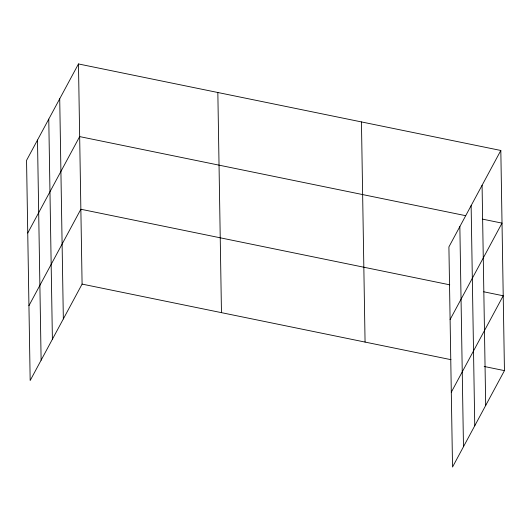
<?xml version="1.0" encoding="UTF-8"?>
<svg xmlns="http://www.w3.org/2000/svg" width="531" height="531" viewBox="0 0 531 531"><rect width="100%" height="100%" fill="white"/><g stroke="black" fill="none" stroke-linecap="round" stroke-linejoin="round"><path stroke-width="0.8" d="M78.469 63.952L26.55 160.375L30.174 380.521L82.093 284.098L78.469 63.952L500.826 150.479L504.45 370.625L452.531 467.048L448.907 246.902L500.826 150.479M27.745 233.023L79.663 136.6L465.554 215.659M28.939 305.67L80.858 209.247L449.737 284.822M450.102 319.549L502.021 223.126L482.573 219.144M451.304 392.197L503.215 295.78L483.768 291.791M82.093 284.098L450.965 359.673M484.192 366.476L504.45 370.625M482.075 185.299L485.699 405.445M471.13 205.63L474.754 425.776M459.853 226.571L463.477 446.717M361.445 121.924L365.069 342.07M217.843 92.507L221.467 312.653M59.718 98.773L63.342 318.919M48.772 119.103L52.396 339.249M37.495 140.045L41.119 360.191"/></g></svg>
